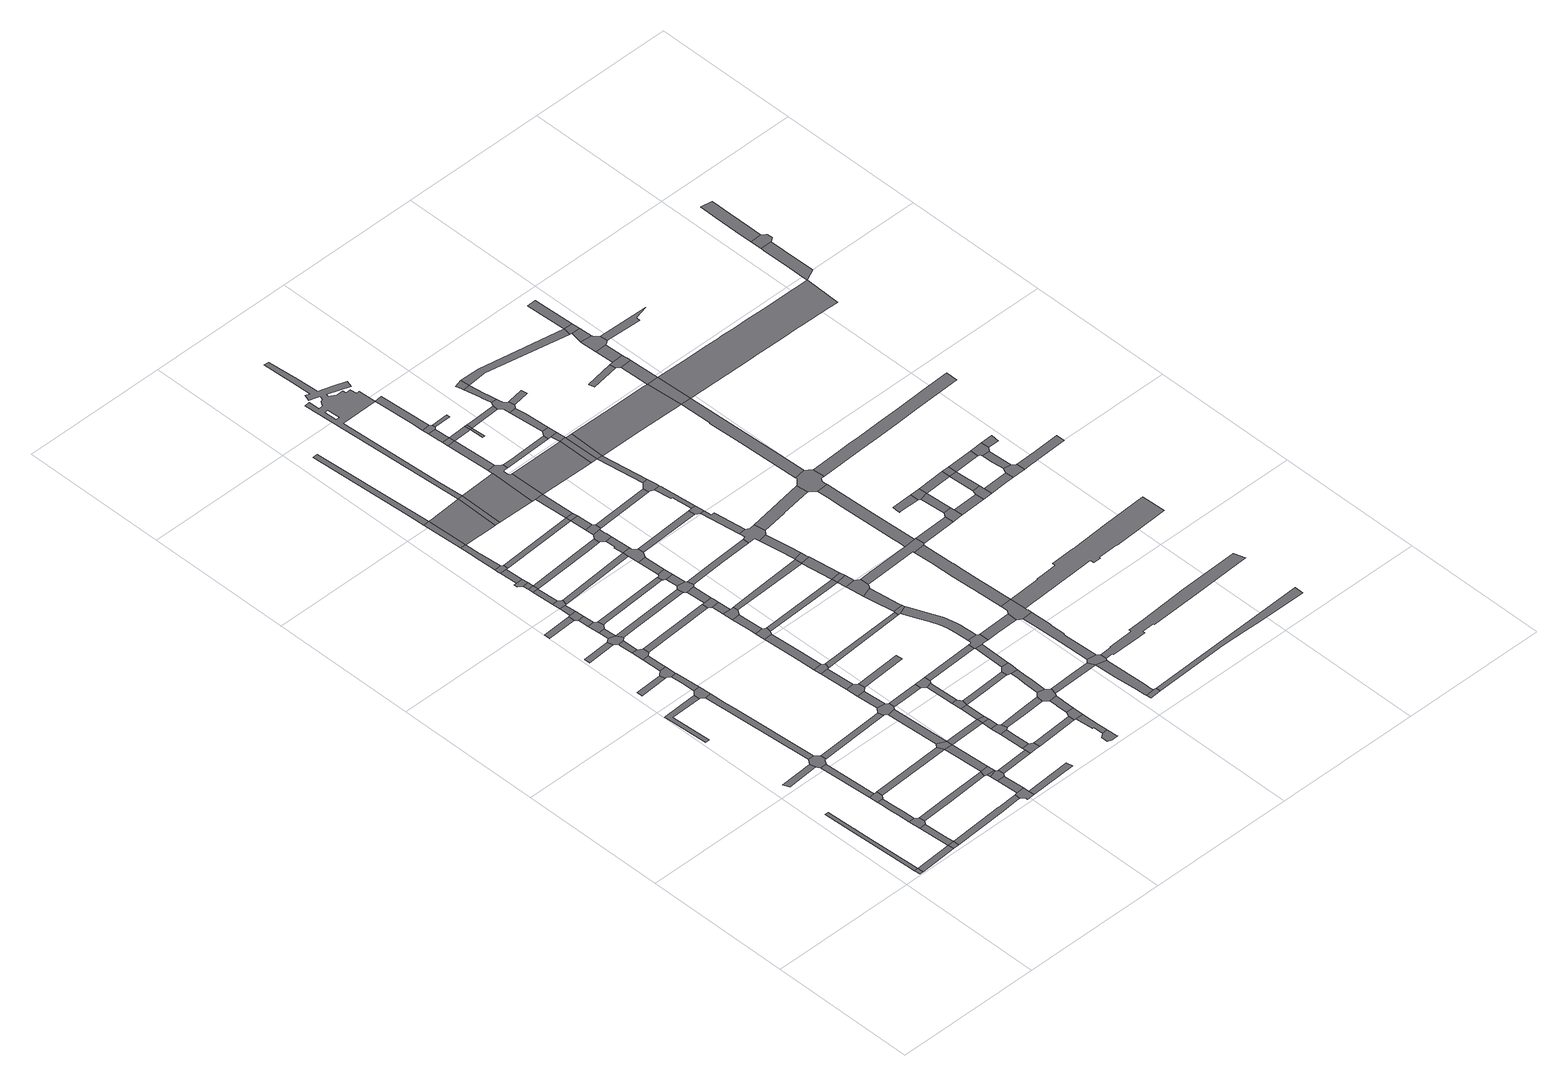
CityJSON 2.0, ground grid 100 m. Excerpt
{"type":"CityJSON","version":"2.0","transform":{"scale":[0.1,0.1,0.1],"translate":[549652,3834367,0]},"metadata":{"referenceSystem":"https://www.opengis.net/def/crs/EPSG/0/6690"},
"CityObjects":{
"road1":{"type":"Road","geometry":[{"type":"MultiSurface","lod":"1","boundaries":[[[0,1,2,3]]]}]},
"road2":{"type":"Road","attributes":{"RoadStructureAttribute.sectionType":"1"},"geometry":[{"type":"MultiSurface","lod":"1","boundaries":[[[4,5,6,7,8,9,10,11,12,1,0]]]}]},
"road3":{"type":"Road","attributes":{"RoadStructureAttribute.sectionType":"1"},"geometry":[{"type":"MultiSurface","lod":"1","boundaries":[[[13,14,0,3,15]]]}]},
"road4":{"type":"Road","geometry":[{"type":"MultiSurface","lod":"1","boundaries":[[[16,13,15,17]]]}]},
"road5":{"type":"Road","attributes":{"RoadStructureAttribute.sectionType":"1"},"geometry":[{"type":"MultiSurface","lod":"1","boundaries":[[[18,19,20,21,13,16]]]}]},
"road6":{"type":"Road","geometry":[{"type":"MultiSurface","lod":"1","boundaries":[[[22,23,20,19,24,25]]]}]},
"road7":{"type":"Road","attributes":{"RoadStructureAttribute.sectionType":"1"},"geometry":[{"type":"MultiSurface","lod":"1","boundaries":[[[26,27,28,29]]]}]},
"road8":{"type":"Road","attributes":{"RoadStructureAttribute.sectionType":"1"},"geometry":[{"type":"MultiSurface","lod":"1","boundaries":[[[30,31,32,33,34,35,23,22,36,37,38,39,40]]]}]},
"road9":{"type":"Road","geometry":[{"type":"MultiSurface","lod":"1","boundaries":[[[41,42,43,30,40,44]]]}]},
"road10":{"type":"Road","attributes":{"RoadStructureAttribute.sectionType":"1"},"geometry":[{"type":"MultiSurface","lod":"1","boundaries":[[[45,43,42,46]]]}]},
"road11":{"type":"Road","attributes":{"RoadStructureAttribute.sectionType":"1"},"geometry":[{"type":"MultiSurface","lod":"1","boundaries":[[[47,48,49,50,51,52,53,54,55]]]}]},
"road12":{"type":"Road","geometry":[{"type":"MultiSurface","lod":"1","boundaries":[[[56,57,26,29,45,46,58,59,60]]]}]},
"road13":{"type":"Road","attributes":{"RoadStructureAttribute.sectionType":"1"},"geometry":[{"type":"MultiSurface","lod":"1","boundaries":[[[61,62,63,16,17,64,65,66]]]}]},
"road14":{"type":"Road","attributes":{"RoadStructureAttribute.sectionType":"1"},"geometry":[{"type":"MultiSurface","lod":"1","boundaries":[[[67,68,69,70,57,56]]]}]},
"road15":{"type":"Road","attributes":{"RoadStructureAttribute.sectionType":"1"},"geometry":[{"type":"MultiSurface","lod":"1","boundaries":[[[71,72,73,74,75]]]}]},
"road16":{"type":"Road","attributes":{"RoadStructureAttribute.sectionType":"1"},"geometry":[{"type":"MultiSurface","lod":"1","boundaries":[[[76,77,25,24,78,79]]]}]},
"road17":{"type":"Road","geometry":[{"type":"MultiSurface","lod":"1","boundaries":[[[80,81,47,55,82,83,70,69]]]}]},
"road18":{"type":"Road","attributes":{"RoadStructureAttribute.sectionType":"1"},"geometry":[{"type":"MultiSurface","lod":"1","boundaries":[[[84,41,44,85]]]}]},
"road19":{"type":"Road","attributes":{"RoadStructureAttribute.sectionType":"1"},"geometry":[{"type":"MultiSurface","lod":"1","boundaries":[[[86,87,88,89]]]}]},
"road20":{"type":"Road","attributes":{"RoadStructureAttribute.sectionType":"1"},"geometry":[{"type":"MultiSurface","lod":"1","boundaries":[[[90,91,92,93,94,81,80]]]}]},
"road21":{"type":"Road","geometry":[{"type":"MultiSurface","lod":"1","boundaries":[[[95,96,97,71,75,98,93,92]]]}]},
"road22":{"type":"Road","attributes":{"RoadStructureAttribute.sectionType":"1"},"geometry":[{"type":"MultiSurface","lod":"1","boundaries":[[[99,100,101,96,95]]]}]},
"road23":{"type":"Road","attributes":{"RoadStructureAttribute.sectionType":"1"},"geometry":[{"type":"MultiSurface","lod":"1","boundaries":[[[102,103,104,105]]]}]},
"road24":{"type":"Road","attributes":{"RoadStructureAttribute.sectionType":"1"},"geometry":[{"type":"MultiSurface","lod":"1","boundaries":[[[106,107,60,59,108,109]]]}]},
"road25":{"type":"Road","geometry":[{"type":"MultiSurface","lod":"1","boundaries":[[[110,111,101,100,112,113]]]}]},
"road26":{"type":"Road","geometry":[{"type":"MultiSurface","lod":"1","boundaries":[[[114,115,61,66,116,117,118,119]]]}]},
"road27":{"type":"Road","attributes":{"RoadStructureAttribute.sectionType":"1"},"geometry":[{"type":"MultiSurface","lod":"1","boundaries":[[[120,121,122,123,111,110]]]}]},
"road28":{"type":"Road","geometry":[{"type":"MultiSurface","lod":"1","boundaries":[[[124,86,89,125,126,122,121,127,128]]]}]},
"road29":{"type":"Road","attributes":{"RoadStructureAttribute.sectionType":"1"},"geometry":[{"type":"MultiSurface","lod":"1","boundaries":[[[129,130,115,114]]]}]},
"road30":{"type":"Road","attributes":{"RoadStructureAttribute.sectionType":"1"},"geometry":[{"type":"MultiSurface","lod":"1","boundaries":[[[131,132,124,128]]]}]},
"road31":{"type":"Road","attributes":{"RoadStructureAttribute.sectionType":"1"},"geometry":[{"type":"MultiSurface","lod":"1","boundaries":[[[133,134,135,136]]]}]},
"road32":{"type":"Road","geometry":[{"type":"MultiSurface","lod":"1","boundaries":[[[137,135,134,130,129,138,139,140]]]}]},
"road33":{"type":"Road","geometry":[{"type":"MultiSurface","lod":"1","boundaries":[[[141,142,76,79,143,133,136]]]}]},
"road34":{"type":"Road","geometry":[{"type":"MultiSurface","lod":"1","boundaries":[[[144,145,132,131,146,147]]]}]},
"road35":{"type":"Road","attributes":{"RoadStructureAttribute.sectionType":"1"},"geometry":[{"type":"MultiSurface","lod":"1","boundaries":[[[148,149,145,144]]]}]},
"road36":{"type":"Road","geometry":[{"type":"MultiSurface","lod":"1","boundaries":[[[150,151,102,105,149,148]]]}]},
"road37":{"type":"Road","attributes":{"RoadStructureAttribute.sectionType":"1"},"geometry":[{"type":"MultiSurface","lod":"1","boundaries":[[[152,153,151,150]]]}]},
"road38":{"type":"Road","attributes":{"RoadStructureAttribute.sectionType":"1"},"geometry":[{"type":"MultiSurface","lod":"1","boundaries":[[[85,142,141,154,155]]]}]},
"road39":{"type":"Road","geometry":[{"type":"MultiSurface","lod":"1","boundaries":[[[156,157,158,153,152,159,160]]]}]},
"road40":{"type":"Road","geometry":[{"type":"MultiSurface","lod":"1","boundaries":[[[161,84,85,155,162]]]}]},
"road41":{"type":"Road","attributes":{"RoadStructureAttribute.sectionType":"1"},"geometry":[{"type":"MultiSurface","lod":"1","boundaries":[[[163,164,165,166,158,157]]]}]},
"road42":{"type":"Road","geometry":[{"type":"MultiSurface","lod":"1","boundaries":[[[167,168,166,165]]]}]},
"road43":{"type":"Road","geometry":[{"type":"MultiSurface","lod":"1","boundaries":[[[169,170,171,172,173,174,175]]]}]},
"road44":{"type":"Road","attributes":{"RoadStructureAttribute.sectionType":"1"},"geometry":[{"type":"MultiSurface","lod":"1","boundaries":[[[175,174,168,167,176]]]}]},
"road45":{"type":"Road","attributes":{"RoadStructureAttribute.sectionType":"1"},"geometry":[{"type":"MultiSurface","lod":"1","boundaries":[[[177,178,119,118]]]}]},
"road46":{"type":"Road","attributes":{"RoadStructureAttribute.sectionType":"1"},"geometry":[{"type":"MultiSurface","lod":"1","boundaries":[[[179,180,161,162]]]}]},
"road47":{"type":"Road","attributes":{"RoadStructureAttribute.sectionType":"1"},"geometry":[{"type":"MultiSurface","lod":"1","boundaries":[[[181,182,183,170,169]]]}]},
"road48":{"type":"Road","attributes":{"RoadStructureAttribute.sectionType":"1"},"geometry":[{"type":"MultiSurface","lod":"1","boundaries":[[[184,185,140,139,186]]]}]},
"road49":{"type":"Road","geometry":[{"type":"MultiSurface","lod":"1","boundaries":[[[187,188,189,190,182,181,191,192]]]}]},
"road50":{"type":"Road","geometry":[{"type":"MultiSurface","lod":"1","boundaries":[[[193,106,109,194,180,179,195,196,197,198]]]}]},
"road51":{"type":"Road","attributes":{"RoadStructureAttribute.sectionType":"1"},"geometry":[{"type":"MultiSurface","lod":"1","boundaries":[[[199,200,201,202,203,204,189,188]]]}]},
"road52":{"type":"Road","attributes":{"RoadStructureAttribute.sectionType":"1"},"geometry":[{"type":"MultiSurface","lod":"1","boundaries":[[[205,113,112,206]]]}]},
"road53":{"type":"Road","attributes":{"RoadStructureAttribute.sectionType":"1"},"geometry":[{"type":"MultiSurface","lod":"1","boundaries":[[[207,208,193,198]]]}]},
"road54":{"type":"Road","attributes":{"RoadStructureAttribute.sectionType":"1"},"geometry":[{"type":"MultiSurface","lod":"1","boundaries":[[[209,162,155,210]]]}]},
"road55":{"type":"Road","attributes":{"RoadStructureAttribute.sectionType":"1"},"geometry":[{"type":"MultiSurface","lod":"1","boundaries":[[[211,212,128,127,213,214]]]}]},
"road56":{"type":"Road","geometry":[{"type":"MultiSurface","lod":"1","boundaries":[[[215,216,208,207,217,218]]]}]},
"road57":{"type":"Road","geometry":[{"type":"MultiSurface","lod":"1","boundaries":[[[219,220,221,202,201,222]]]}]},
"road58":{"type":"Road","attributes":{"RoadStructureAttribute.sectionType":"1"},"geometry":[{"type":"MultiSurface","lod":"1","boundaries":[[[223,224,225,216,215]]]}]},
"road59":{"type":"Road","attributes":{"RoadStructureAttribute.sectionType":"1"},"geometry":[{"type":"MultiSurface","lod":"1","boundaries":[[[226,227,147,146,228,229,230]]]}]},
"road60":{"type":"Road","geometry":[{"type":"MultiSurface","lod":"1","boundaries":[[[231,232,184,186,233,234,235]]]}]},
"road61":{"type":"Road","geometry":[{"type":"MultiSurface","lod":"1","boundaries":[[[236,237,238,239,225,224,240,241]]]}]},
"road62":{"type":"Road","attributes":{"RoadStructureAttribute.sectionType":"1"},"geometry":[{"type":"MultiSurface","lod":"1","boundaries":[[[242,243,244,245,232,231]]]}]},
"road63":{"type":"Road","attributes":{"RoadStructureAttribute.sectionType":"1"},"geometry":[{"type":"MultiSurface","lod":"1","boundaries":[[[246,247,197,196,248,249]]]}]},
"road64":{"type":"Road","attributes":{"RoadStructureAttribute.sectionType":"1"},"geometry":[{"type":"MultiSurface","lod":"1","boundaries":[[[250,160,159,251]]]}]},
"road65":{"type":"Road","attributes":{"RoadStructureAttribute.sectionType":"1"},"geometry":[{"type":"MultiSurface","lod":"1","boundaries":[[[252,253,254,255,256,238,237]]]}]},
"road66":{"type":"Road","geometry":[{"type":"MultiSurface","lod":"1","boundaries":[[[257,258,244,243,259,260]]]}]},
"road67":{"type":"Road","attributes":{"RoadStructureAttribute.sectionType":"1"},"geometry":[{"type":"MultiSurface","lod":"1","boundaries":[[[261,210,258,257]]]}]},
"road68":{"type":"Road","geometry":[{"type":"MultiSurface","lod":"1","boundaries":[[[209,210,261,262]]]}]},
"road69":{"type":"Road","attributes":{"RoadStructureAttribute.sectionType":"1"},"geometry":[{"type":"MultiSurface","lod":"1","boundaries":[[[263,264,167,165,265,266]]]}]},
"road70":{"type":"Road","attributes":{"RoadStructureAttribute.sectionType":"1"},"geometry":[{"type":"MultiSurface","lod":"1","boundaries":[[[267,268,269,270,220,219]]]}]},
"road71":{"type":"Road","attributes":{"RoadStructureAttribute.sectionType":"1"},"geometry":[{"type":"MultiSurface","lod":"1","boundaries":[[[271,272,209,262]]]}]},
"road72":{"type":"Road","attributes":{"function":"3","RoadStructureAttribute.sectionType":"1"},"geometry":[{"type":"MultiSurface","lod":"1","boundaries":[[[273,274,275,276,277,219,222,278,279]]]}]},
"road73":{"type":"Road","geometry":[{"type":"MultiSurface","lod":"1","boundaries":[[[280,281,282,254,253,283,284,285]]]}]},
"road74":{"type":"Road","geometry":[{"type":"MultiSurface","lod":"1","boundaries":[[[286,287,272,271,288]]]}]},
"road75":{"type":"Road","attributes":{"RoadStructureAttribute.sectionType":"1"},"geometry":[{"type":"MultiSurface","lod":"1","boundaries":[[[289,290,291,282,281]]]}]},
"road76":{"type":"Road","attributes":{"RoadStructureAttribute.sectionType":"1"},"geometry":[{"type":"MultiSurface","lod":"1","boundaries":[[[292,293,218,217]]]}]},
"road77":{"type":"Road","attributes":{"RoadStructureAttribute.sectionType":"1"},"geometry":[{"type":"MultiSurface","lod":"1","boundaries":[[[294,295,287,286]]]}]},
"road78":{"type":"Road","attributes":{"RoadStructureAttribute.sectionType":"1"},"geometry":[{"type":"MultiSurface","lod":"1","boundaries":[[[296,192,191,297]]]}]},
"road79":{"type":"Road","geometry":[{"type":"MultiSurface","lod":"1","boundaries":[[[298,290,289,299,300,301]]]}]},
"road80":{"type":"Road","geometry":[{"type":"MultiSurface","lod":"1","boundaries":[[[302,246,249,295,294,303]]]}]},
"road81":{"type":"Road","attributes":{"RoadStructureAttribute.sectionType":"1"},"geometry":[{"type":"MultiSurface","lod":"1","boundaries":[[[304,305,306,307,298,301]]]}]},
"road82":{"type":"Road","attributes":{"RoadStructureAttribute.sectionType":"1"},"geometry":[{"type":"MultiSurface","lod":"1","boundaries":[[[308,309,235,234,310]]]}]},
"road83":{"type":"Road","geometry":[{"type":"MultiSurface","lod":"1","boundaries":[[[311,312,313,205,206,306,305]]]}]},
"road84":{"type":"Road","attributes":{"RoadStructureAttribute.sectionType":"1"},"geometry":[{"type":"MultiSurface","lod":"1","boundaries":[[[314,315,316,313,312]]]}]},
"road85":{"type":"Road","attributes":{"RoadStructureAttribute.sectionType":"1"},"geometry":[{"type":"MultiSurface","lod":"1","boundaries":[[[317,318,260,259,319,320]]]}]},
"road86":{"type":"Road","geometry":[{"type":"MultiSurface","lod":"1","boundaries":[[[321,273,279,322]]]}]},
"road87":{"type":"Road","geometry":[{"type":"MultiSurface","lod":"1","boundaries":[[[323,211,214,315,314,324,325,326]]]}]},
"road88":{"type":"Road","attributes":{"RoadStructureAttribute.sectionType":"1"},"geometry":[{"type":"MultiSurface","lod":"1","boundaries":[[[327,328,329,323,326]]]}]},
"road89":{"type":"Road","geometry":[{"type":"MultiSurface","lod":"1","boundaries":[[[330,331,332,333,226,230,334,328,327]]]}]},
"road90":{"type":"Road","geometry":[{"type":"MultiSurface","lod":"1","boundaries":[[[335,336,337,338,339,340,341]]]}]},
"road91":{"type":"Road","attributes":{"RoadStructureAttribute.sectionType":"1"},"geometry":[{"type":"MultiSurface","lod":"1","boundaries":[[[342,343,331,330]]]}]},
"road92":{"type":"Road","attributes":{"RoadStructureAttribute.sectionType":"1"},"geometry":[{"type":"MultiSurface","lod":"1","boundaries":[[[344,345,288,271,346,347]]]}]},
"road93":{"type":"Road","attributes":{"RoadStructureAttribute.sectionType":"1"},"geometry":[{"type":"MultiSurface","lod":"1","boundaries":[[[348,241,240,349]]]}]},
"road94":{"type":"Road","attributes":{"RoadStructureAttribute.sectionType":"1"},"geometry":[{"type":"MultiSurface","lod":"1","boundaries":[[[350,351,352,353,354,355,356,337,336]]]}]},
"road95":{"type":"Road","geometry":[{"type":"MultiSurface","lod":"1","boundaries":[[[357,358,250,251,359,360,343,342,361,362]]]}]},
"road96":{"type":"Road","geometry":[{"type":"MultiSurface","lod":"1","boundaries":[[[363,308,310,353,352,364]]]}]},
"road97":{"type":"Road","attributes":{"RoadStructureAttribute.sectionType":"1"},"geometry":[{"type":"MultiSurface","lod":"1","boundaries":[[[365,366,367,368,250,358]]]}]},
"road98":{"type":"Road","attributes":{"function":"3","RoadStructureAttribute.sectionType":"1"},"geometry":[{"type":"MultiSurface","lod":"1","boundaries":[[[369,370,321,322,371]]]}]},
"road99":{"type":"Road","geometry":[{"type":"MultiSurface","lod":"1","boundaries":[[[372,373,374,375,376,263,266,377,366,365]]]}]},
"road100":{"type":"Road","attributes":{"RoadStructureAttribute.sectionType":"1"},"geometry":[{"type":"MultiSurface","lod":"1","boundaries":[[[378,302,303,379,380]]]}]},
"road101":{"type":"Road","attributes":{"RoadStructureAttribute.sectionType":"1"},"geometry":[{"type":"MultiSurface","lod":"1","boundaries":[[[381,382,383,384,385,386,363,364]]]}]},
"road102":{"type":"Road","geometry":[{"type":"MultiSurface","lod":"1","boundaries":[[[387,388,376,375,389,390]]]}]},
"road103":{"type":"Road","attributes":{"RoadStructureAttribute.sectionType":"1"},"geometry":[{"type":"MultiSurface","lod":"1","boundaries":[[[391,285,284,392]]]}]},
"road104":{"type":"Road","attributes":{"RoadStructureAttribute.sectionType":"1"},"geometry":[{"type":"MultiSurface","lod":"1","boundaries":[[[393,297,394,388,387]]]}]},
"road105":{"type":"Road","geometry":[{"type":"MultiSurface","lod":"1","boundaries":[[[395,317,320,384,383,396,397,398,399]]]}]},
"road106":{"type":"Road","geometry":[{"type":"MultiSurface","lod":"1","boundaries":[[[400,296,297,393]]]}]},
"road107":{"type":"Road","attributes":{"RoadStructureAttribute.sectionType":"1"},"geometry":[{"type":"MultiSurface","lod":"1","boundaries":[[[401,402,296,400]]]}]},
"road108":{"type":"Road","attributes":{"RoadStructureAttribute.sectionType":"1"},"geometry":[{"type":"MultiSurface","lod":"1","boundaries":[[[403,404,405,300,299,406,407,408,409]]]}]},
"road109":{"type":"Road","attributes":{"RoadStructureAttribute.sectionType":"1"},"geometry":[{"type":"MultiSurface","lod":"1","boundaries":[[[410,411,412,395,399,413,414,415]]]}]},
"road110":{"type":"Road","attributes":{"RoadStructureAttribute.sectionType":"1"},"geometry":[{"type":"MultiSurface","lod":"1","boundaries":[[[416,417,325,324,418,419]]]}]},
"road111":{"type":"Road","geometry":[{"type":"MultiSurface","lod":"1","boundaries":[[[420,344,347,421,410,415,422,423]]]}]},
"road112":{"type":"Road","geometry":[{"type":"MultiSurface","lod":"1","boundaries":[[[424,425,426,427,428,369,371,429,402,401,430,431,432,433,434,435,436,437,438,439]]]}]},
"road113":{"type":"Road","attributes":{"RoadStructureAttribute.sectionType":"1"},"geometry":[{"type":"MultiSurface","lod":"1","boundaries":[[[440,420,423,441]]]}]},
"road114":{"type":"Road","attributes":{"RoadStructureAttribute.sectionType":"1"},"geometry":[{"type":"MultiSurface","lod":"1","boundaries":[[[442,443,444,445,446,447,448,449,450,451,452,453,454,455,456,457,458,459,460,461,462,463,464,465,466,467,468,469,273,321,470,471,472,473],[474,475,476,477]]]}]},
"road115":{"type":"Road","attributes":{"RoadStructureAttribute.sectionType":"1"},"geometry":[{"type":"MultiSurface","lod":"1","boundaries":[[[478,362,361,479]]]}]},
"road116":{"type":"Road","attributes":{"RoadStructureAttribute.sectionType":"1"},"geometry":[{"type":"MultiSurface","lod":"1","boundaries":[[[480,481,427,426]]]}]},
"road117":{"type":"Road","attributes":{"RoadStructureAttribute.sectionType":"1"},"geometry":[{"type":"MultiSurface","lod":"1","boundaries":[[[482,483,397,396,484]]]}]},
"road118":{"type":"Road","geometry":[{"type":"MultiSurface","lod":"1","boundaries":[[[485,486,487,488,378,380,440,441,489,490,491]]]}]},
"road119":{"type":"Road","attributes":{"RoadStructureAttribute.sectionType":"1"},"geometry":[{"type":"MultiSurface","lod":"1","boundaries":[[[492,390,389,493]]]}]},
"road120":{"type":"Road","geometry":[{"type":"MultiSurface","lod":"1","boundaries":[[[494,495,348,349,496,497]]]}]},
"road121":{"type":"Road","attributes":{"RoadStructureAttribute.sectionType":"1"},"geometry":[{"type":"MultiSurface","lod":"1","boundaries":[[[498,499,500,501,502,503,504,505,506,507,497,496,508,509,510,511,512,486,485]]]}]},
"road122":{"type":"Road","geometry":[{"type":"MultiSurface","lod":"1","boundaries":[[[513,514,481,480]]]}]},
"road123":{"type":"Road","attributes":{"RoadStructureAttribute.sectionType":"1"},"geometry":[{"type":"MultiSurface","lod":"1","boundaries":[[[515,516,517,514,513]]]}]},
"road124":{"type":"Road","attributes":{"RoadStructureAttribute.sectionType":"1"},"geometry":[{"type":"MultiSurface","lod":"1","boundaries":[[[518,519,520,521,522,495,494]]]}]},
"road125":{"type":"Road","geometry":[{"type":"MultiSurface","lod":"1","boundaries":[[[523,524,516,515,525,526]]]}]},
"road126":{"type":"Road","geometry":[{"type":"MultiSurface","lod":"1","boundaries":[[[527,528,529,521,520,530,531,532]]]}]},
"road127":{"type":"Road","attributes":{"RoadStructureAttribute.sectionType":"1"},"geometry":[{"type":"MultiSurface","lod":"1","boundaries":[[[533,392,528,527]]]}]},
"road128":{"type":"Road","geometry":[{"type":"MultiSurface","lod":"1","boundaries":[[[534,391,392,533]]]}]},
"road129":{"type":"Road","geometry":[{"type":"MultiSurface","lod":"1","boundaries":[[[535,536,537,538,539,540]]]}]},
"road130":{"type":"Road","attributes":{"RoadStructureAttribute.sectionType":"1"},"geometry":[{"type":"MultiSurface","lod":"1","boundaries":[[[541,472,542,543,524,523]]]}]},
"road131":{"type":"Road","attributes":{"RoadStructureAttribute.sectionType":"1"},"geometry":[{"type":"MultiSurface","lod":"1","boundaries":[[[544,409,391,534]]]}]},
"road132":{"type":"Road","attributes":{"function":"3","RoadStructureAttribute.sectionType":"1"},"geometry":[{"type":"MultiSurface","lod":"1","boundaries":[[[545,430,401,546,547,548]]]}]},
"road133":{"type":"Road","attributes":{"RoadStructureAttribute.sectionType":"1"},"geometry":[{"type":"MultiSurface","lod":"1","boundaries":[[[549,513,480,550,551]]]}]},
"road134":{"type":"Road","geometry":[{"type":"MultiSurface","lod":"1","boundaries":[[[552,553,554,403,409,544]]]}]},
"road135":{"type":"Road","attributes":{"RoadStructureAttribute.sectionType":"1"},"geometry":[{"type":"MultiSurface","lod":"1","boundaries":[[[484,555,556,557,538,537,558,559,560,561]]]}]},
"road136":{"type":"Road","geometry":[{"type":"MultiSurface","lod":"1","boundaries":[[[562,563,526,525]]]}]},
"road137":{"type":"Road","attributes":{"RoadStructureAttribute.sectionType":"1"},"geometry":[{"type":"MultiSurface","lod":"1","boundaries":[[[564,565,566,567,568,554,553]]]}]},
"road138":{"type":"Road","attributes":{"RoadStructureAttribute.sectionType":"1"},"geometry":[{"type":"MultiSurface","lod":"1","boundaries":[[[569,570,571,439,438,572]]]}]},
"road139":{"type":"Road","attributes":{"RoadStructureAttribute.sectionType":"1"},"geometry":[{"type":"MultiSurface","lod":"1","boundaries":[[[573,491,490,574,575]]]}]},
"road140":{"type":"Road","geometry":[{"type":"MultiSurface","lod":"1","boundaries":[[[576,577,578,551]]]}]},
"road141":{"type":"Road","geometry":[{"type":"MultiSurface","lod":"1","boundaries":[[[579,580,581,582,416,419,583,566,565,584,585]]]}]},
"road142":{"type":"Road","geometry":[{"type":"MultiSurface","lod":"1","boundaries":[[[586,482,484,561,587,588,589]]]}]},
"road143":{"type":"Road","geometry":[{"type":"MultiSurface","lod":"1","boundaries":[[[590,549,551,578]]]}]},
"road144":{"type":"Road","attributes":{"RoadStructureAttribute.sectionType":"1"},"geometry":[{"type":"MultiSurface","lod":"1","boundaries":[[[591,592,593,594,595,581,580]]]}]},
"road145":{"type":"Road","geometry":[{"type":"MultiSurface","lod":"1","boundaries":[[[596,597,478,479,595,594]]]}]},
"road146":{"type":"Road","attributes":{"RoadStructureAttribute.sectionType":"1"},"geometry":[{"type":"MultiSurface","lod":"1","boundaries":[[[598,599,600,601,602,597,596]]]}]},
"road147":{"type":"Road","geometry":[{"type":"MultiSurface","lod":"1","boundaries":[[[603,604,605,606,492,493,607,600,599]]]}]},
"road148":{"type":"Road","attributes":{"RoadStructureAttribute.sectionType":"1"},"geometry":[{"type":"MultiSurface","lod":"1","boundaries":[[[608,609,610,611,612,613,614,615,586,589]]]}]},
"road149":{"type":"Road","attributes":{"RoadStructureAttribute.sectionType":"1"},"geometry":[{"type":"MultiSurface","lod":"1","boundaries":[[[616,606,605,617]]]}]},
"road150":{"type":"Road","attributes":{"RoadStructureAttribute.sectionType":"1"},"geometry":[{"type":"MultiSurface","lod":"1","boundaries":[[[618,619,590,578,620,621,622]]]}]},
"road151":{"type":"Road","geometry":[{"type":"MultiSurface","lod":"1","boundaries":[[[623,548,547,624,616,625]]]}]},
"road152":{"type":"Road","geometry":[{"type":"MultiSurface","lod":"1","boundaries":[[[626,627,628,629,573,575,630,613,612,631,632,633]]]}]},
"road153":{"type":"Road","attributes":{"RoadStructureAttribute.sectionType":"1"},"geometry":[{"type":"MultiSurface","lod":"1","boundaries":[[[634,635,636,637,638,639,532,531,640,641,642,643,644,645]]]}]},
"road154":{"type":"Road","attributes":{"RoadStructureAttribute.sectionType":"1"},"geometry":[{"type":"MultiSurface","lod":"1","boundaries":[[[646,647,548,623]]]}]},
"road155":{"type":"Road","geometry":[{"type":"MultiSurface","lod":"1","boundaries":[[[625,616,617,648]]]}]},
"road156":{"type":"Road","geometry":[{"type":"MultiSurface","lod":"1","boundaries":[[[649,650,651,569,572,652,647,646]]]}]},
"road157":{"type":"Road","attributes":{"RoadStructureAttribute.sectionType":"1"},"geometry":[{"type":"MultiSurface","lod":"1","boundaries":[[[653,654,655,650,649]]]}]},
"road158":{"type":"Road","geometry":[{"type":"MultiSurface","lod":"1","boundaries":[[[656,657,618,622,658,659,655,654,660,661,662,663,664]]]}]},
"road159":{"type":"Road","attributes":{"RoadStructureAttribute.sectionType":"1"},"geometry":[{"type":"MultiSurface","lod":"1","boundaries":[[[665,666,667,668,669,670,642,641,671,672,673,674,675,676,677,627,626]]]}]},
"road160":{"type":"Road","attributes":{"RoadStructureAttribute.sectionType":"1"},"geometry":[{"type":"MultiSurface","lod":"1","boundaries":[[[678,585,584,679,680,681]]]}]},
"road161":{"type":"Road","attributes":{"RoadStructureAttribute.sectionType":"1"},"geometry":[{"type":"MultiSurface","lod":"1","boundaries":[[[682,683,684,685,686,687,656,664]]]}]},
"road162":{"type":"Road","geometry":[{"type":"MultiSurface","lod":"1","boundaries":[[[688,689,690,685,684]]]}]},
"road163":{"type":"Road","geometry":[{"type":"MultiSurface","lod":"1","boundaries":[[[691,692,693,694,661,660]]]}]},
"road164":{"type":"Road","attributes":{"RoadStructureAttribute.sectionType":"1"},"geometry":[{"type":"MultiSurface","lod":"1","boundaries":[[[695,696,697,698,699,700,701,636,635]]]}]},
"road165":{"type":"Road","attributes":{"function":"3","RoadStructureAttribute.sectionType":"1"},"geometry":[{"type":"MultiSurface","lod":"1","boundaries":[[[702,703,648,617,704,705,706,707]]]}]},
"road166":{"type":"Road","attributes":{"RoadStructureAttribute.sectionType":"1"},"geometry":[{"type":"MultiSurface","lod":"1","boundaries":[[[708,709,710,535,540,711,712,713,714,715]]]}]},
"road167":{"type":"Road","geometry":[{"type":"MultiSurface","lod":"1","boundaries":[[[716,717,634,645,718]]]}]},
"road168":{"type":"Road","geometry":[{"type":"MultiSurface","lod":"1","boundaries":[[[719,720,721,722,723,724,725,678,681,726,727,697,696,728,729,730,731,732,733]]]}]},
"road169":{"type":"Road","attributes":{"RoadStructureAttribute.sectionType":"1"},"geometry":[{"type":"MultiSurface","lod":"1","boundaries":[[[734,735,736,737,738,739,740,741,742,588,587,743,744,745,746,747,748,749,750,751,752,753,754]]]}]},
"road170":{"type":"Road","geometry":[{"type":"MultiSurface","lod":"1","boundaries":[[[755,756,757,758,759,760]]]}]},
"road171":{"type":"Road","attributes":{"RoadStructureAttribute.sectionType":"1"},"geometry":[{"type":"MultiSurface","lod":"1","boundaries":[[[761,688,684,762,763,764]]]}]},
"road172":{"type":"Road","attributes":{"RoadStructureAttribute.sectionType":"1"},"geometry":[{"type":"MultiSurface","lod":"1","boundaries":[[[706,765,766,767,768,722,721,769,770]]]}]},
"road173":{"type":"Road","geometry":[{"type":"MultiSurface","lod":"1","boundaries":[[[771,772,716,718,773,774,775]]]}]},
"road174":{"type":"Road","attributes":{"RoadStructureAttribute.sectionType":"1"},"geometry":[{"type":"MultiSurface","lod":"1","boundaries":[[[776,777,772,771]]]}]},
"road175":{"type":"Road","geometry":[{"type":"MultiSurface","lod":"1","boundaries":[[[778,755,760,777,776]]]}]},
"road176":{"type":"Road","geometry":[{"type":"MultiSurface","lod":"1","boundaries":[[[779,780,781,782]]]}]},
"road177":{"type":"Road","attributes":{"RoadStructureAttribute.sectionType":"1"},"geometry":[{"type":"MultiSurface","lod":"1","boundaries":[[[783,784,785,786,787,788,789,790,791,792,626,633,793,794,795,796,797,798,799,800,801,802,803,804,805,806,807]]]}]},
"road178":{"type":"Road","attributes":{"RoadStructureAttribute.sectionType":"1"},"geometry":[{"type":"MultiSurface","lod":"1","boundaries":[[[808,809,810,775,774,811,812]]]}]},
"road179":{"type":"Road","geometry":[{"type":"MultiSurface","lod":"1","boundaries":[[[813,707,706,770,814]]]}]},
"road180":{"type":"Road","attributes":{"RoadStructureAttribute.sectionType":"1"},"geometry":[{"type":"MultiSurface","lod":"1","boundaries":[[[815,778,776,816]]]}]},
"road181":{"type":"Road","attributes":{"RoadStructureAttribute.sectionType":"1"},"geometry":[{"type":"MultiSurface","lod":"1","boundaries":[[[817,818,707,813]]]}]},
"road182":{"type":"Road","geometry":[{"type":"MultiSurface","lod":"1","boundaries":[[[819,820,821,822,779,782,818,817]]]}]},
"road183":{"type":"Road","geometry":[{"type":"MultiSurface","lod":"1","boundaries":[[[823,824,808,812,825,826]]]}]},
"road184":{"type":"Road","attributes":{"RoadStructureAttribute.sectionType":"1"},"geometry":[{"type":"MultiSurface","lod":"1","boundaries":[[[827,828,829,822,821]]]}]},
"road185":{"type":"Road","attributes":{"RoadStructureAttribute.sectionType":"1"},"geometry":[{"type":"MultiSurface","lod":"1","boundaries":[[[830,816,824,823]]]}]},
"road186":{"type":"Road","geometry":[{"type":"MultiSurface","lod":"1","boundaries":[[[831,832,833,828,827,834,835,836,837,838,839]]]}]},
"road187":{"type":"Road","attributes":{"RoadStructureAttribute.sectionType":"1"},"geometry":[{"type":"MultiSurface","lod":"1","boundaries":[[[840,841,842,831,839]]]}]},
"road188":{"type":"Road","geometry":[{"type":"MultiSurface","lod":"1","boundaries":[[[843,815,816,830]]]}]},
"road189":{"type":"Road","geometry":[{"type":"MultiSurface","lod":"1","boundaries":[[[764,763,841,840,844]]]}]},
"road190":{"type":"Road","attributes":{"RoadStructureAttribute.sectionType":"1"},"geometry":[{"type":"MultiSurface","lod":"1","boundaries":[[[845,846,826,825,847,848]]]}]},
"road191":{"type":"Road","attributes":{"RoadStructureAttribute.sectionType":"1"},"geometry":[{"type":"MultiSurface","lod":"1","boundaries":[[[849,850,851,764,844]]]}]},
"road192":{"type":"Road","attributes":{"RoadStructureAttribute.sectionType":"1"},"geometry":[{"type":"MultiSurface","lod":"1","boundaries":[[[852,843,830,853,854]]]}]},
"road193":{"type":"Road","attributes":{"RoadStructureAttribute.sectionType":"1"},"geometry":[{"type":"MultiSurface","lod":"1","boundaries":[[[855,856,857,858,859,860,861,733,732,862,863,864,865,866,867]]]}]},
"road194":{"type":"Road","geometry":[{"type":"MultiSurface","lod":"1","boundaries":[[[868,845,848,869,870,871]]]}]},
"road195":{"type":"Road","attributes":{"RoadStructureAttribute.sectionType":"1"},"geometry":[{"type":"MultiSurface","lod":"1","boundaries":[[[872,873,874,875,876,836,835]]]}]},
"road196":{"type":"Road","attributes":{"RoadStructureAttribute.sectionType":"1"},"geometry":[{"type":"MultiSurface","lod":"1","boundaries":[[[877,878,879,868,871]]]}]},
"road197":{"type":"Road","geometry":[{"type":"MultiSurface","lod":"1","boundaries":[[[880,852,854,881,878,877,882]]]}]},
"road198":{"type":"Road","geometry":[{"type":"MultiSurface","lod":"1","boundaries":[[[883,884,880,882]]]}]},
"road199":{"type":"Road","geometry":[{"type":"MultiSurface","lod":"1","boundaries":[[[885,886,870,869,887,888,889,890]]]}]},
"road200":{"type":"Road","attributes":{"function":"3","RoadStructureAttribute.sectionType":"1"},"geometry":[{"type":"MultiSurface","lod":"1","boundaries":[[[891,892,893,894,895,896,897,898,899,900,901,814,770,902,903,904,905,906,907,908,909,910,911,912,913,914,915]]]}]},
"road201":{"type":"Road","attributes":{"RoadStructureAttribute.sectionType":"1"},"geometry":[{"type":"MultiSurface","lod":"1","boundaries":[[[916,917,918,919,920,921,915,922,923,924,925,926]]]}]},
"road202":{"type":"Road","geometry":[{"type":"MultiSurface","lod":"1","boundaries":[[[927,928,929,930,931,916,926,932,933]]]}]},
"road203":{"type":"Road","attributes":{"RoadStructureAttribute.sectionType":"1"},"geometry":[{"type":"MultiSurface","lod":"1","boundaries":[[[934,935,936,930,929,937,938,939]]]}]}
},
"vertices":[
[140,51,0],[115,48,0],[118,8,0],[143,9,0],
[137,113,0],[121,445,0],[117,541,0],[116,548,0],[107,736,0],[84,735,0],[93,538,0],[97,445,0],[112,113,0],
[397,66,0],[148,51,0],[400,26,0],
[441,69,0],[443,27,0],
[437,116,0],[425,281,0],[384,279,0],[395,116,0],
[420,361,0],[379,359,0],[445,302,0],[442,344,0],
[315,1094,0],[86,1078,0],[104,1038,0],[325,1054,0],
[365,600,0],[367,572,0],[368,563,0],[369,527,0],[371,488,0],[374,444,0],[415,444,0],[409,529,0],[406,577,0],[405,596,0],[405,599,0],
[423,665,0],[402,664,0],[362,661,0],[425,624,0],
[338,1030,0],[381,1028,0],
[254,1957,0],[239,1956,0],[15,1945,0],[9,1944,0],[9,1940,0],[25,1632,0],[55,1634,0],[39,1910,0],[254,1917,0],
[380,1126,0],[337,1125,0],[400,1058,0],[411,1059,0],[409,1100,0],
[960,101,0],[820,92,0],[818,92,0],[820,52,0],[956,62,0],[958,62,0],
[339,1720,0],[334,1798,0],[327,1900,0],[285,1897,0],
[229,2209,0],[56,2200,0],[42,2200,0],[44,2160,0],[236,2171,0],
[954,371,0],[668,356,0],[670,316,0],[947,334,0],
[321,1987,0],[279,1984,0],[255,1917,0],[262,1917,0],
[921,689,0],[944,647,0],
[215,2614,0],[23,2602,0],[24,2562,0],[224,2575,0],
[315,2075,0],[309,2158,0],[309,2160,0],[272,2156,0],[275,2072,0],
[306,2239,0],[261,2237,0],[230,2210,0],[249,2172,0],
[303,2287,0],[300,2372,0],[256,2370,0],
[207,2917,0],[5,2905,0],[7,2864,0],[210,2873,0],
[886,1128,0],[843,1125,0],[846,1085,0],[897,1088,0],
[291,2452,0],[252,2451,0],[322,2390,0],[319,2432,0],
[1033,106,0],[978,102,0],[982,43,0],[984,22,0],[1038,25,0],[1036,67,0],
[288,2555,0],[288,2559,0],[248,2554,0],[248,2547,0],
[240,2634,0],[227,2575,0],[248,2556,0],[310,2579,0],[284,2618,0],
[1024,254,0],[969,251,0],
[279,2704,0],[236,2702,0],
[964,327,0],[966,308,0],[1020,321,0],[1019,325,0],
[1033,310,0],[1037,271,0],[1038,272,0],[1034,310,0],
[1016,375,0],[961,372,0],[955,331,0],
[276,2787,0],[231,2784,0],[301,2732,0],[296,2772,0],
[271,2859,0],[227,2856,0],
[266,2921,0],[224,2919,0],
[261,2999,0],[220,2997,0],
[1000,638,0],[1000,644,0],
[277,3038,0],[256,3054,0],[217,3053,0],[271,3000,0],[278,3037,0],
[940,711,0],[997,685,0],
[255,3055,0],[247,3201,0],[248,3201,0],[208,3200,0],
[246,3239,0],[206,3236,0],
[241,3323,0],[195,3321,0],[177,3320,0],[178,3298,0],[190,3288,0],[203,3278,0],[244,3281,0],
[246,3240,0],
[1360,43,0],[1350,86,0],
[973,1082,0],[919,1073,0],
[234,3444,0],[188,3441,0],[195,3324,0],
[1260,325,0],[1259,325,0],[1261,286,0],
[238,3481,0],[231,3486,0],[186,3485,0],[186,3463,0],[248,3444,0],[246,3476,0],
[913,1159,0],[905,1089,0],[985,1097,0],[989,1097,0],[989,1137,0],[969,1152,0],
[221,3631,0],[220,3647,0],[214,3749,0],[177,3749,0],[180,3646,0],[181,3629,0],
[814,2461,0],[817,2420,0],
[960,1308,0],[904,1305,0],
[1246,694,0],[1247,652,0],
[804,2650,0],[547,2634,0],[435,2586,0],[810,2609,0],
[955,1393,0],[899,1389,0],[981,1329,0],[978,1374,0],
[204,4033,0],[163,4028,0],[177,3750,0],[215,3749,0],
[943,1581,0],[943,1585,0],[887,1582,0],
[794,2799,0],[306,2772,0],[311,2733,0],[326,2734,0],[796,2764,0],
[1310,345,0],[1259,343,0],[1320,289,0],[1340,290,0],[1337,333,0],
[955,1626,0],[942,1635,0],[884,1632,0],[885,1621,0],[953,1586,0],[960,1623,0],
[1306,440,0],[1303,515,0],[1252,513,0],[1255,440,0],
[1203,1147,0],[1084,1141,0],[1086,1101,0],[1205,1107,0],
[798,3077,0],[800,3039,0],
[932,1803,0],[920,2011,0],[863,2008,0],[871,1864,0],[878,1749,0],
[1297,587,0],[1249,585,0],[1320,528,0],[1312,570,0],
[1295,653,0],
[1294,686,0],
[763,3276,0],[658,3269,0],[661,3229,0],[766,3236,0],
[195,4164,0],[148,4871,0],[112,4869,0],[155,4161,0],
[1290,822,0],[1243,821,0],
[451,4049,0],[448,4049,0],[446,4049,0],[404,4046,0],[223,4034,0],[431,3747,0],[447,3746,0],
[929,2072,0],[915,2080,0],[859,2076,0],[930,2033,0],[931,2035,0],[937,2067,0],
[1279,890,0],[1241,889,0],[1297,863,0],
[904,2255,0],[848,2252,0],[856,2124,0],
[1299,1347,0],[1296,1392,0],
[1270,1090,0],[1235,1082,0],
[774,3509,0],[776,3474,0],
[844,2324,0],[925,2287,0],[923,2321,0],[899,2320,0],
[1280,1151,0],[1282,1109,0],
[899,2321,0],[893,2410,0],[839,2406,0],[839,2402,0],
[1630,351,0],[1367,335,0],[1632,307,0],
[892,2442,0],[890,2466,0],[835,2462,0],
[882,2598,0],[827,2593,0],[835,2468,0],
[1620,591,0],[1473,581,0],[1474,537,0],[1613,546,0],
[485,4050,0],[481,3746,0],
[823,2671,0],[898,2614,0],[888,2655,0],[878,2663,0],
[873,2755,0],[818,2751,0],[818,2741,0],
[869,2819,0],[814,2815,0],[808,2799,0],[805,2799,0],[806,2759,0],
[1712,51,0],[1708,119,0],[1670,116,0],[1642,96,0],[1640,51,0],[1669,40,0],[1713,42,0],
[860,2964,0],[805,2960,0],
[1621,878,0],[1441,869,0],[1448,831,0],[1625,841,0],
[1539,1652,0],[1541,1624,0],
[1706,150,0],[1704,188,0],[1699,309,0],[1648,308,0],[1658,187,0],[1666,188,0],[1666,186,0],
[855,3066,0],[854,3080,0],[800,3038,0],[801,3027,0],[881,3003,0],[883,3045,0],
[1649,383,0],[1700,383,0],
[846,3217,0],[798,3215,0],[802,3145,0],[794,3144,0],
[740,4065,0],[629,4059,0],[736,3743,0],
[844,3260,0],[843,3270,0],[842,3289,0],[841,3311,0],[786,3300,0],[776,3236,0],
[1645,1168,0],[1292,1109,0],[1647,1126,0],
[1701,464,0],[1701,471,0],[1702,522,0],[1648,516,0],[1648,464,0],[1648,459,0],
[838,3366,0],[783,3363,0],[853,3312,0],[851,3352,0],
[1483,2096,0],[1488,2057,0],
[831,3477,0],[776,3472,0],
[1644,616,0],[1713,540,0],[1721,582,0],[1700,599,0],[1692,606,0],
[829,3512,0],
[817,3741,0],[760,3740,0],
[1452,2360,0],[1440,2359,0],[1113,2335,0],[1115,2295,0],[1444,2309,0],[1445,2309,0],[1452,2309,0],
[1652,831,0],[1650,767,0],[1648,719,0],[1696,722,0],[1698,783,0],[1699,829,0],
[1360,2683,0],[1091,2667,0],[1140,2629,0],[1362,2642,0],
[1651,908,0],[1627,840,0],[1701,892,0],[1701,907,0],
[826,4075,0],[806,4091,0],[793,4102,0],[738,4099,0],[739,4082,0],[760,3742,0],[815,3985,0],[812,3985,0],[799,3985,0],[795,4002,0],[793,4032,0],[793,4036,0],[811,4037,0],[821,4037,0],[831,4037,0],[830,4072,0],
[1655,1121,0],[1706,1118,0],
[660,5075,0],[655,5120,0],[620,5119,0],[617,5144,0],[572,5142,0],[529,5171,0],[532,5187,0],[679,5137,0],[694,5184,0],[610,5212,0],[517,5242,0],[506,5396,0],[490,5605,0],[455,5608,0],[462,5474,0],[466,5394,0],[473,5256,0],[442,5266,0],[428,5223,0],[478,5205,0],[495,5200,0],[489,5173,0],[472,5168,0],[462,5155,0],[450,5135,0],[421,5130,0],[417,5207,0],[383,5205,0],[473,4222,0],[432,4950,0],[689,4955,0],[682,5075,0],[424,5088,0],[445,5088,0],[451,5003,0],[428,5003,0],
[1308,3068,0],[1311,3022,0],
[776,4404,0],[721,4401,0],
[2017,594,0],[1891,589,0],[2041,549,0],
[1736,1200,0],[1672,1197,0],[1672,1178,0],[1665,1169,0],[1716,1122,0],[1755,1123,0],[1753,1187,0],
[1253,3377,0],[1256,3337,0],
[1611,1666,0],[1545,1662,0],[1555,1624,0],[1617,1650,0],
[1734,1252,0],[1732,1279,0],[1730,1312,0],[1725,1347,0],[1713,1408,0],[1712,1414,0],[1705,1439,0],[1697,1459,0],[1684,1490,0],[1626,1628,0],[1602,1517,0],[1626,1464,0],[1649,1400,0],[1660,1353,0],[1667,1297,0],
[773,4446,0],[719,4443,0],
[767,4552,0],[713,4549,0],[717,4468,0],
[1606,1687,0],[1587,1833,0],[1579,1893,0],[1508,1870,0],[1519,1801,0],
[764,4598,0],[710,4595,0],[779,4564,0],[778,4587,0],
[1565,2004,0],[1494,1996,0],[1499,1948,0],[1588,1907,0],[1599,1924,0],[1597,1984,0],
[1556,2066,0],
[1550,2105,0],
[2147,171,0],[2136,171,0],[2125,170,0],[2065,165,0],[2068,133,0],[2148,140,0],
[740,4958,0],[693,4901,0],[705,4684,0],
[1520,2319,0],
[1178,3985,0],[828,3741,0],[1194,3736,0],[1197,3985,0],
[903,4452,0],[892,4411,0],[905,4411,0],
[1517,2337,0],[1512,2372,0],[1453,2363,0],
[2047,394,0],[2059,241,0],[2064,179,0],[2123,198,0],[2123,215,0],[2122,244,0],[2110,531,0],
[897,4568,0],[897,4591,0],
[1499,2461,0],[1476,2620,0],[1416,2610,0],[1420,2590,0],[1436,2478,0],
[1160,4083,0],[954,4076,0],[919,4075,0],[1161,4047,0],
[1985,1195,0],[1837,1125,0],[1984,1129,0],
[909,4317,0],[927,4317,0],[920,4412,0],
[1449,2720,0],[1425,2736,0],[1376,2730,0],[1381,2691,0],[1410,2645,0],[1499,2649,0],[1487,2726,0],
[2039,615,0],[2119,545,0],[2118,586,0],[2099,604,0],
[918,4453,0],
[1398,2956,0],[1387,2955,0],[1374,2954,0],[1369,3008,0],[1338,3005,0],
[1362,3073,0],[1332,3070,0],
[1337,3323,0],[1335,3333,0],[1293,3327,0],[1308,3210,0],[1318,3211,0],
[1332,3362,0],[1326,3402,0],[1324,3417,0],[1286,3412,0],[1269,3338,0],
[2088,849,0],[2095,860,0],[2091,956,0],[2094,964,0],[2089,1109,0],[2018,1106,0],[2022,1012,0],[2030,823,0],
[1241,3736,0],[1281,3735,0],
[1136,4462,0],[949,4454,0],[952,4414,0],[1130,4425,0],[1132,4425,0],
[1239,3988,0],[1208,3736,0],[1239,3985,0],
[2082,1271,0],[2001,1267,0],[2002,1236,0],[2003,1215,0],[2018,1107,0],[2088,1139,0],[2086,1150,0],[2087,1160,0],
[2057,2007,0],[2045,2006,0],[1965,2000,0],[1946,2000,0],[1713,1989,0],[1689,1988,0],[1968,1940,0],[1969,1931,0],[2049,1935,0],[2051,1940,0],[2054,1943,0],[2059,1944,0],
[1234,4051,0],[1185,4048,0],
[1285,3985,0],
[1230,4116,0],[1185,4113,0],[1162,4085,0],[1173,4048,0],
[1218,4288,0],[1207,4357,0],[1162,4353,0],
[1149,4487,0],[1148,4485,0],[1157,4405,0],[1157,4403,0],[1225,4381,0],[1219,4421,0],[1208,4430,0],[1194,4441,0],[1187,4484,0],
[2072,1461,0],[2070,1500,0],[2062,1632,0],[2059,1711,0],[2059,1713,0],[2050,1920,0],[1970,1913,0],[1976,1798,0],[1979,1708,0],[1982,1631,0],[1990,1495,0],[1991,1468,0],[1992,1457,0],
[1884,2786,0],[1674,2676,0],[1677,2677,0],[1895,2709,0],
[1176,4555,0],[1173,4571,0],[1157,4677,0],[1113,4669,0],[1134,4564,0],[1135,4554,0],
[1154,4740,0],[1099,4725,0],[1109,4689,0],
[1235,4383,0],[1344,4401,0],[1337,4441,0],[1229,4423,0],
[2029,2361,0],[2015,2675,0],[1937,2672,0],[1942,2577,0],[1945,2514,0],[1962,2087,0],[1964,2044,0],
[1859,3978,0],[1544,3981,0],[1283,3734,0],[1589,3730,0],[1899,3726,0],[1879,3977,0],
[3290,215,0],[2838,198,0],[2389,181,0],[2669,159,0],[2839,158,0],[2922,157,0],[3071,156,0],[3290,155,0],
[2299,2017,0],[2290,2016,0],[2303,1957,0],
[2025,2834,0],[2008,2849,0],[2007,2850,0],[1929,2839,0],[1929,2830,0],[1889,2787,0],[1886,2786,0],[1896,2708,0],[1936,2673,0],[2014,2697,0],[2014,2713,0],[2013,2719,0],[2026,2733,0],[2049,2734,0],[2045,2816,0],
[3241,663,0],[3236,663,0],[2834,647,0],[2497,628,0],[2378,622,0],[2378,604,0],[2377,604,0],[2202,597,0],[2202,592,0],[2169,548,0],[2171,538,0],[2377,543,0],[2423,545,0],[2423,560,0],[2510,564,0],[2511,553,0],[2666,560,0],[2860,568,0],[3127,580,0],[3251,585,0],[3263,586,0],
[2288,2284,0],[2145,2278,0],[2144,2252,0],[2143,2225,0],[2145,2225,0],[2291,2224,0],
[1294,4736,0],[1294,4689,0],[1857,4578,0],[1868,4632,0],
[1899,3723,0],[1906,3501,0],[1901,3501,0],[1911,3267,0],[1999,3043,0],[1970,3723,0],
[2373,2048,0],[2318,2045,0],[2363,1960,0],[2378,1961,0],[2375,2021,0],
[2361,2227,0],[2306,2217,0],
[2358,2287,0],
[1841,4241,0],[1644,4211,0],[1651,4170,0],[1847,4200,0],
[3207,1354,0],[2907,1339,0],[2625,1323,0],[2623,1323,0],[2459,1316,0],[2458,1295,0],[2455,1295,0],[2370,1290,0],[2307,1289,0],[2307,1282,0],[2155,1164,0],[2210,1167,0],[2356,1173,0],[2371,1174,0],[2462,1178,0],[2627,1185,0],[2627,1179,0],[2628,1159,0],[2631,1159,0],[2679,1160,0],[2679,1167,0],[2824,1174,0],[2826,1170,0],[2985,1178,0],[3215,1190,0],
[2553,2029,0],[2547,2029,0],[2376,2021,0],[2545,1968,0],[2556,1969,0],
[1960,3978,0],[1960,3976,0],
[2551,2296,0],[2553,2237,0],
[1950,4185,0],[1870,4181,0],
[1949,4213,0],[1949,4223,0],[1947,4249,0],[1868,4245,0],
[2618,2063,0],[2565,2060,0],[2623,1972,0],[2620,2032,0],
[1942,4377,0],[1862,4373,0],[1867,4248,0],
[2606,2240,0],
[1858,4490,0],[1857,4486,0],[1859,4443,0],[1949,4381,0],[1972,4396,0],[1969,4446,0],[1956,4461,0],[1938,4482,0],[1937,4484,0],
[1933,4577,0],[1873,4575,0],[1874,4574,0],
[2603,2298,0],
[1930,4631,0],
[2798,2039,0],[2629,2032,0],[2745,1978,0],[2801,1980,0],
[1918,4916,0],[1857,4914,0],[1866,4645,0],
[2785,2306,0],[2706,2245,0],[2787,2249,0],
[3143,2861,0],[2951,2852,0],[2754,2844,0],[2585,2838,0],[2426,2831,0],[2355,2829,0],[2270,2824,0],[2356,2747,0],[2482,2752,0],[2646,2759,0],[2813,2766,0],[2977,2773,0],[3145,2780,0],
[2815,2070,0],[2896,1984,0],[2892,2044,0],[2867,2065,0],
[2222,4386,0],[2224,4413,0],[2225,4413,0],[2319,4437,0],[2222,4439,0],
[2856,2230,0],[2804,2227,0],[2809,2151,0],
[2875,2310,0],[2803,2241,0],[2878,2253,0],
[2955,2258,0],[2960,2313,0],
[3219,2057,0],[3041,2049,0],[2948,1986,0],[2988,1987,0],[3011,1988,0],[3222,1998,0],
[3106,3960,0],[2961,3962,0],[2816,3962,0],[2713,3965,0],[2661,3966,0],[2557,3967,0],[2462,3969,0],[2446,3969,0],[2438,3969,0],[2343,3970,0],[2162,3973,0],[1974,3723,0],[2346,3720,0],[2459,3719,0],[2460,3719,0],[2462,3719,0],[2470,3719,0],[2578,3717,0],[2710,3716,0],[2790,3715,0],[2872,3714,0],[2905,3713,0],[3051,3711,0],[3118,3709,0],[3126,3960,0],
[3125,4329,0],[3125,4293,0],[3125,4292,0],[3125,4255,0],[3125,4101,0],[3126,3979,0],[3206,3999,0],[3205,4230,0],[3205,4292,0],[3205,4294,0],[3205,4327,0],
[3227,4391,0],[3210,4407,0],[3205,4412,0],[3125,4408,0],[3125,4397,0],[3234,4351,0],[3233,4390,0],
[3125,4813,0],[3125,4687,0],[3125,4531,0],[3204,4503,0],[3203,4656,0],[3203,4800,0]
]}
